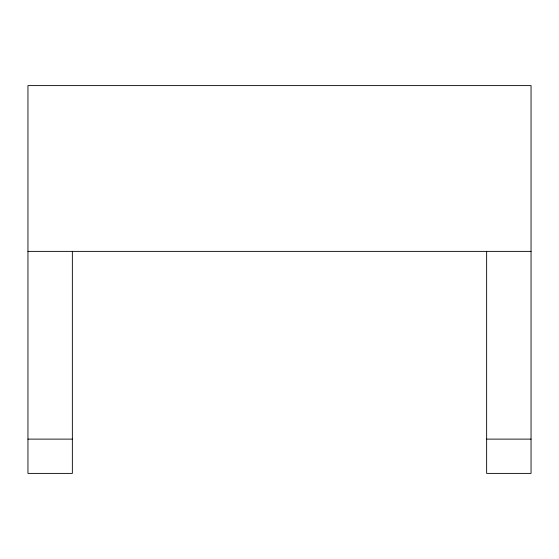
<?xml version="1.0" encoding="UTF-8"?>
<svg xmlns="http://www.w3.org/2000/svg" width="559" height="559" viewBox="0 0 559 559"><rect width="100%" height="100%" fill="white"/><g stroke="black" fill="none" stroke-linecap="round" stroke-linejoin="round"><path stroke-width="0.84" d="M27.95 251.375L531.05 251.375M27.95 439.115L72.356 439.115M486.644 439.115L531.05 439.115M486.644 251.375L486.644 473.396L531.05 473.396L531.05 85.604L27.95 85.604L27.95 473.396L72.356 473.396L72.356 251.375"/></g></svg>
